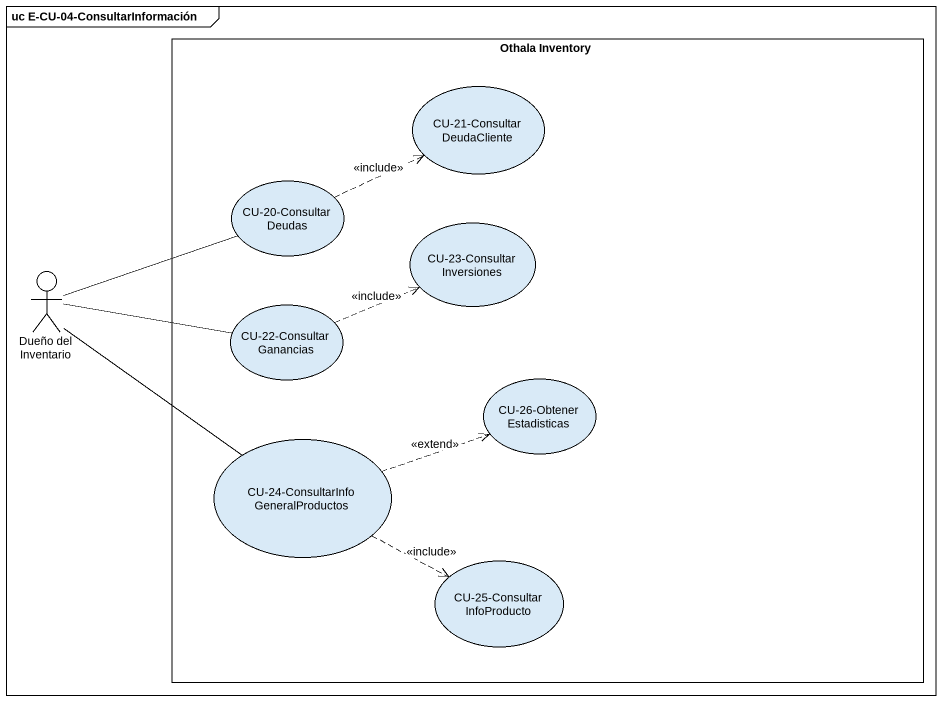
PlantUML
@startuml
mainframe uc E-CU-04-ConsultarInformación
rectangle "Othala Inventory" as Othala_Inventory {
  usecase "CU-21-ConsultarDeudaCliente" as CU_21_ConsultarDeudaCliente
  usecase "CU-20-ConsultarDeudas" as CU_20_ConsultarDeudas
  usecase "CU-23-ConsultarInversiones" as CU_23_ConsultarInversiones
  usecase "CU-22-ConsultarGanancias" as CU_22_ConsultarGanancias
  usecase "CU-26-ObtenerEstadisticas" as CU_26_ObtenerEstadisticas
  usecase "CU-24-ConsultarInfoGeneralProductos" as CU_24_ConsultarInfoGeneralPr
  usecase "CU-25-ConsultarInfoProducto" as CU_25_ConsultarInfoProducto
}
actor "Dueño del Inventario" as Dueño_del_Inventario
CU_20_ConsultarDeudas .right.> CU_21_ConsultarDeudaCliente : <<include>>
Dueño_del_Inventario -right- CU_20_ConsultarDeudas
Dueño_del_Inventario -right- CU_22_ConsultarGanancias
Dueño_del_Inventario -- CU_24_ConsultarInfoGeneralPr
CU_22_ConsultarGanancias .right.> CU_23_ConsultarInversiones : <<include>>
CU_24_ConsultarInfoGeneralPr .right.> CU_26_ObtenerEstadisticas : <<extend>>
CU_24_ConsultarInfoGeneralPr .right.> CU_25_ConsultarInfoProducto : <<include>>
@enduml
